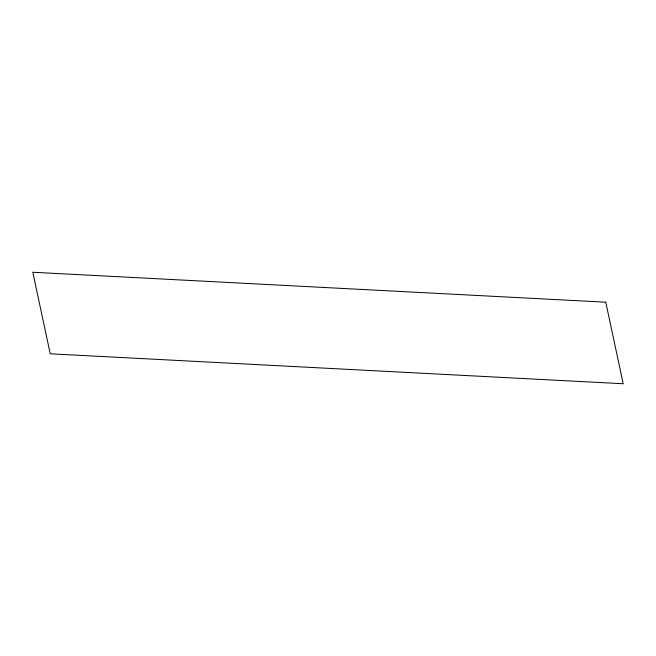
<?xml version="1.0" encoding="UTF-8"?>
<svg xmlns="http://www.w3.org/2000/svg" width="656" height="656" viewBox="0 0 656 656"><rect width="100%" height="100%" fill="white"/><g stroke="black" fill="none" stroke-linecap="round" stroke-linejoin="round"><path stroke-width="0.98" d="M605.775 302.203L32.8 272.248L50.225 353.797L623.2 383.752L605.775 302.203"/></g></svg>
